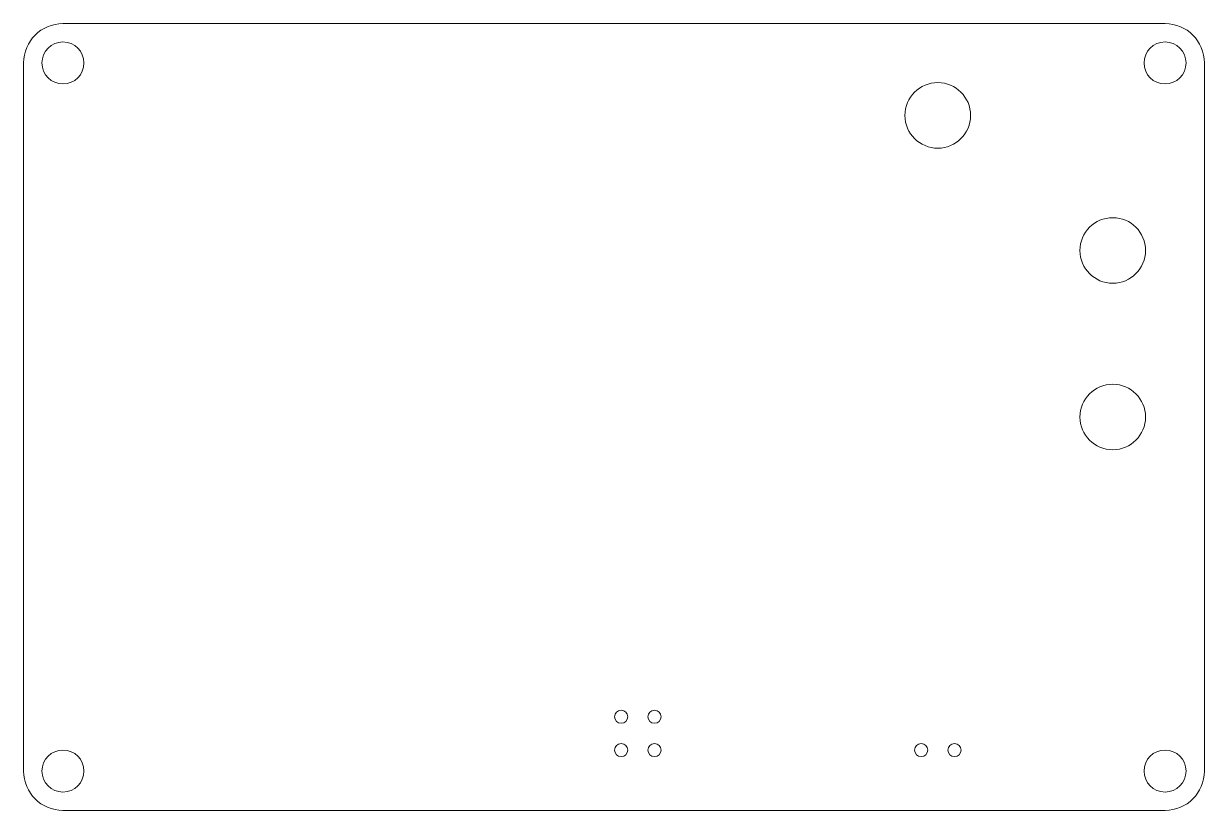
# Model space of a CAD drawing. Header units: millimetres. Extents: x -45 to 45, y -30 to 30.
import ezdxf

# ---------------------------------------------------------------- set-up
doc = ezdxf.new("R2010")
doc.units = ezdxf.units.MM

msp = doc.modelspace()

# ---------------------------------------------------------------- linework, layer by layer
at = {"color": 7, "linetype": 'Continuous', "lineweight": 15}
for p, q in [((42, 30), (-42, 30)), ((45, -27), (45, 27)), ((-45, 27), (-45, -27)), ((-42, -30), (42, -30))]:
    msp.add_line(p, q, dxfattribs=at)
for centre, radius in [((-42, 27), 1.6), ((42, 27), 1.6), ((24.68, 23), 2.5), ((38.015, 12.7), 2.5), ((38.015, 0), 2.5), ((0.55, -22.86), 0.5), ((3.09, -22.86), 0.5), ((0.55, -25.4), 0.5), ((3.09, -25.4), 0.5), ((23.41, -25.4), 0.5), ((25.95, -25.4), 0.5), ((-42, -27), 1.6), ((42, -27), 1.6)]:
    msp.add_circle(centre, radius, dxfattribs=at)
for centre, start, end in [((-42, 27), 90, 180), ((42, 27), 0, 90), ((-42, -27), 180, 270), ((42, -27), 270, 0)]:
    msp.add_arc(centre, 3, start, end, dxfattribs=at)

doc.saveas('drawing.dxf')
